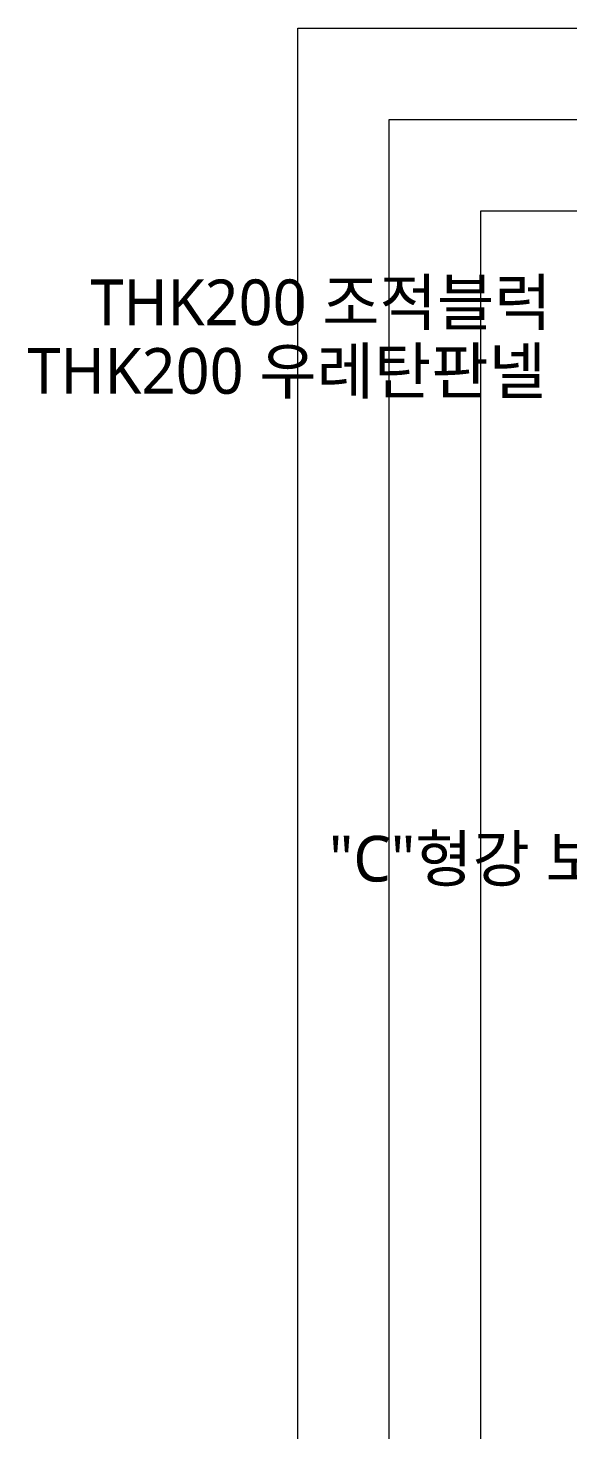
# Model space of a CAD drawing. Header units: millimetres. Extents: x 232323 to 272954, y -5343 to 8721.
# Drawn here: x 238918 to 239449, y 7114 to 8495 of the extents above; entities that cross this region are included whole.
import ezdxf
from ezdxf.enums import TextEntityAlignment as Align

# ---------------------------------------------------------------- set-up
doc = ezdxf.new("R2010")
doc.units = ezdxf.units.MM
doc.header["$MEASUREMENT"] = 0
doc.layers.add('A-MKXS-TEXT1', color=3, linetype='CONTINUOUS', lineweight=25)
doc.layers.add('A-XXXX-TXT2', color=3, linetype='CONTINUOUS', lineweight=25)
doc.layers.add('A-XXXX-NPLT', color=144, linetype='CONTINUOUS', lineweight=15, plot=False)
doc.styles.add('맑은고딕', font='malgun.ttf')

msp = doc.modelspace()

# ---------------------------------------------------------------- linework, layer by layer
at = {"layer": 'A-XXXX-NPLT'}
for points in [[(240863.3, 3834.5), (239183.3, 3834.5), (239183.3, 8494.5), (240863.3, 8494.5)], [(240773.3, 3924.5), (239273.3, 3924.5), (239273.3, 8404.5), (240773.3, 8404.5)], [(240683.3, 4014.5), (239363.3, 4014.5), (239363.3, 8314.5), (240683.3, 8314.5)]]:
    msp.add_lwpolyline(points, close=True, dxfattribs=at)

# ---------------------------------------------------------------- texts
at = {"layer": 'A-MKXS-TEXT1', "style": '맑은고딕'}
for s, p in [('THK200 조적블럭', (238979.1, 8224.5)), ('THK200 우레탄판넬', (238917.1, 8157))]:
    msp.add_text(s, height=45, dxfattribs=at).set_placement(p, align=Align.MIDDLE_LEFT)
at = {"layer": 'A-XXXX-TXT2', "style": '맑은고딕'}
msp.add_text('"C"형강 보강', height=45, dxfattribs=at).set_placement((239213.9, 7676.8), align=Align.MIDDLE_LEFT)

doc.saveas('drawing.dxf')
